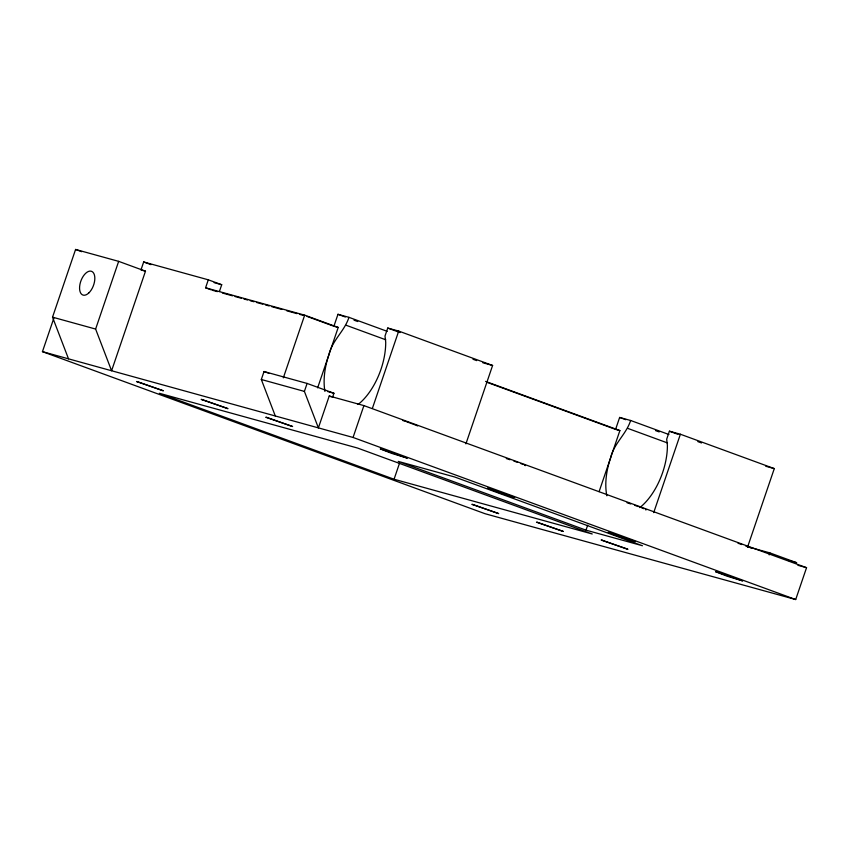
<?xml version="1.0" encoding="UTF-8"?>
<svg xmlns="http://www.w3.org/2000/svg" width="849" height="849" viewBox="0 0 849 849"><rect width="100%" height="100%" fill="white"/><g stroke="black" fill="none" stroke-linecap="round" stroke-linejoin="round"><path stroke-width="1.27" d="M68.514 358.84L52.532 317.165L75.582 249.457L118.658 261.354L145.487 271.181L111.59 370.748L95.619 329.062L118.658 261.354M332.585 397.247L333.933 393.257L307.105 383.44L304.398 391.4L318.386 427.875L329.232 396.016L363.903 405.599L806.55 567.684L795.704 599.543L485.097 513.73L42.45 351.645L53.89 318.046M219.392 291.557L221.716 284.733L208.302 279.82L143.672 261.97L140.966 269.929L145.487 271.181M211.178 289.827L205.585 287.79L208.302 279.82M275.299 415.978L261.322 379.503L264.028 371.533L307.105 383.44M283.333 377.847L304.674 315.159L338.21 327.438L317.643 387.834M307.073 316.422L333.901 326.249L337.966 314.3L348.95 317.335L387.24 331.354M324.944 391.431A50.94 26.977 -69.9 0 1 328.85 354.914C332.129 340.417 344.683 330.951 348.95 317.335M465.91 443.868L492.6 365.463L398.712 331.078L387.728 328.054L385.011 336.013L385.711 342.126A50.94 26.977 -69.9 0 1 359.583 403.254L357.79 404.421M42.45 351.645L353.057 437.458L363.903 405.599M372.435 408.242L398.712 331.078M394.063 479.239L592.231 533.989L357.503 448.028L159.325 393.278L394.063 479.239L399.486 463.31M487.485 382.485L615.578 429.392L619.643 417.443L630.627 420.478L668.927 434.508M585.99 530.147L642.428 545.737L454.639 476.979L398.202 461.389L585.99 530.147L587.688 525.181M599.107 491.624L619.887 430.581L485.575 381.403M606.865 495.795A50.94 26.977 -69.9 0 1 610.537 458.067C613.816 443.56 626.371 434.094 630.627 420.478M747.587 547.021L774.288 468.606L680.389 434.232L669.405 431.196L666.698 439.156L667.388 445.269A50.94 26.977 -69.9 0 1 641.271 506.397L639.467 507.564M653.698 512.637L680.389 434.232M769.194 554.885L769.873 552.89L796.702 562.717L787.83 560.266M524.947 465.539L525.499 465.57L524.947 465.231M645.664 509.75L646.216 509.782L645.664 509.432M214.107 282.632L221.716 284.733M482.837 362.767L492.6 365.463M205.585 287.79L304.674 315.159M212.292 290.241L217.344 291.642M222.406 293.032L232.509 295.823M235.035 296.524L241.36 298.275M243.886 298.965L247.675 300.015M250.2 300.716L254 301.766M256.525 302.456L262.84 304.207M265.366 304.908L269.154 305.948M271.691 306.648L281.794 309.439M286.856 310.84L296.959 313.631M299.485 314.332L303.284 315.382M333.901 326.249L338.21 327.438M765.745 466.25L774.288 468.606M615.578 429.392L619.887 430.581M327.597 391.506L333.933 393.257M52.532 317.165L95.619 329.062M261.322 379.503L304.398 391.4M747.067 546.586L769.873 552.89M797.88 565.285L806.55 567.684M506.312 458.545L510.016 459.765M627.029 502.757L630.733 503.966M402.702 420.467L405.599 421.454M738.036 543.264L741.899 544.57M406.565 421.783L410.269 423.078M513.868 461.071L517.572 462.376M634.596 505.282L638.289 506.577M387.728 328.054L400.081 332.575M472.978 359.265L476.682 360.623M669.405 431.196L678.054 434.359M697.825 441.597L701.529 442.955M337.966 314.3L345.373 317.017M354.022 320.179L357.737 321.538M619.643 417.443L625.819 419.714M655.47 430.57L659.185 431.918M346.233 325.294L385.764 339.78M627.92 428.448L667.452 442.923M143.672 261.97L150.995 264.644M75.582 249.457L81.674 251.686M411.341 423.481L415.193 424.924M745.602 545.875L748.839 547.064M264.028 371.533L268.91 373.316M329.232 396.016L331.46 396.833M353.057 437.458L795.704 599.543M749.688 547.393L751.376 548.04M641.536 507.766L644.062 508.742M520.819 463.565L523.345 464.541M416.031 425.243L417.634 425.933M380.787 448.962L380.235 448.93L391.867 453.43L407.34 458.142L380.787 448.962M488.09 488.249L487.549 488.217L499.17 492.717L514.653 497.429L488.09 488.249M608.818 532.461L608.266 532.429L619.897 536.929L635.37 541.641L608.818 532.461M716.121 571.748L715.58 571.717L727.2 576.216L742.673 580.928L716.121 571.748M137.623 381.753L136.54 381.53L163.369 390.805L137.623 381.753M202.242 399.603L201.16 399.38L227.988 408.656L202.242 399.603M266.873 417.453L265.779 417.241L292.608 426.516L266.873 417.453M472.967 504.539L471.874 504.327L498.703 513.603L472.967 504.539M537.587 522.39L536.494 522.177L563.322 531.453L537.587 522.39M602.206 540.251L601.113 540.028L627.942 549.303L602.206 540.251M88.721 293.043A12.629 6.686 -69.9 0 0 92.923 272.211A12.629 6.686 -69.9 0 0 79.965 284.245A12.629 6.686 -69.9 0 0 88.721 293.043"/></g></svg>
